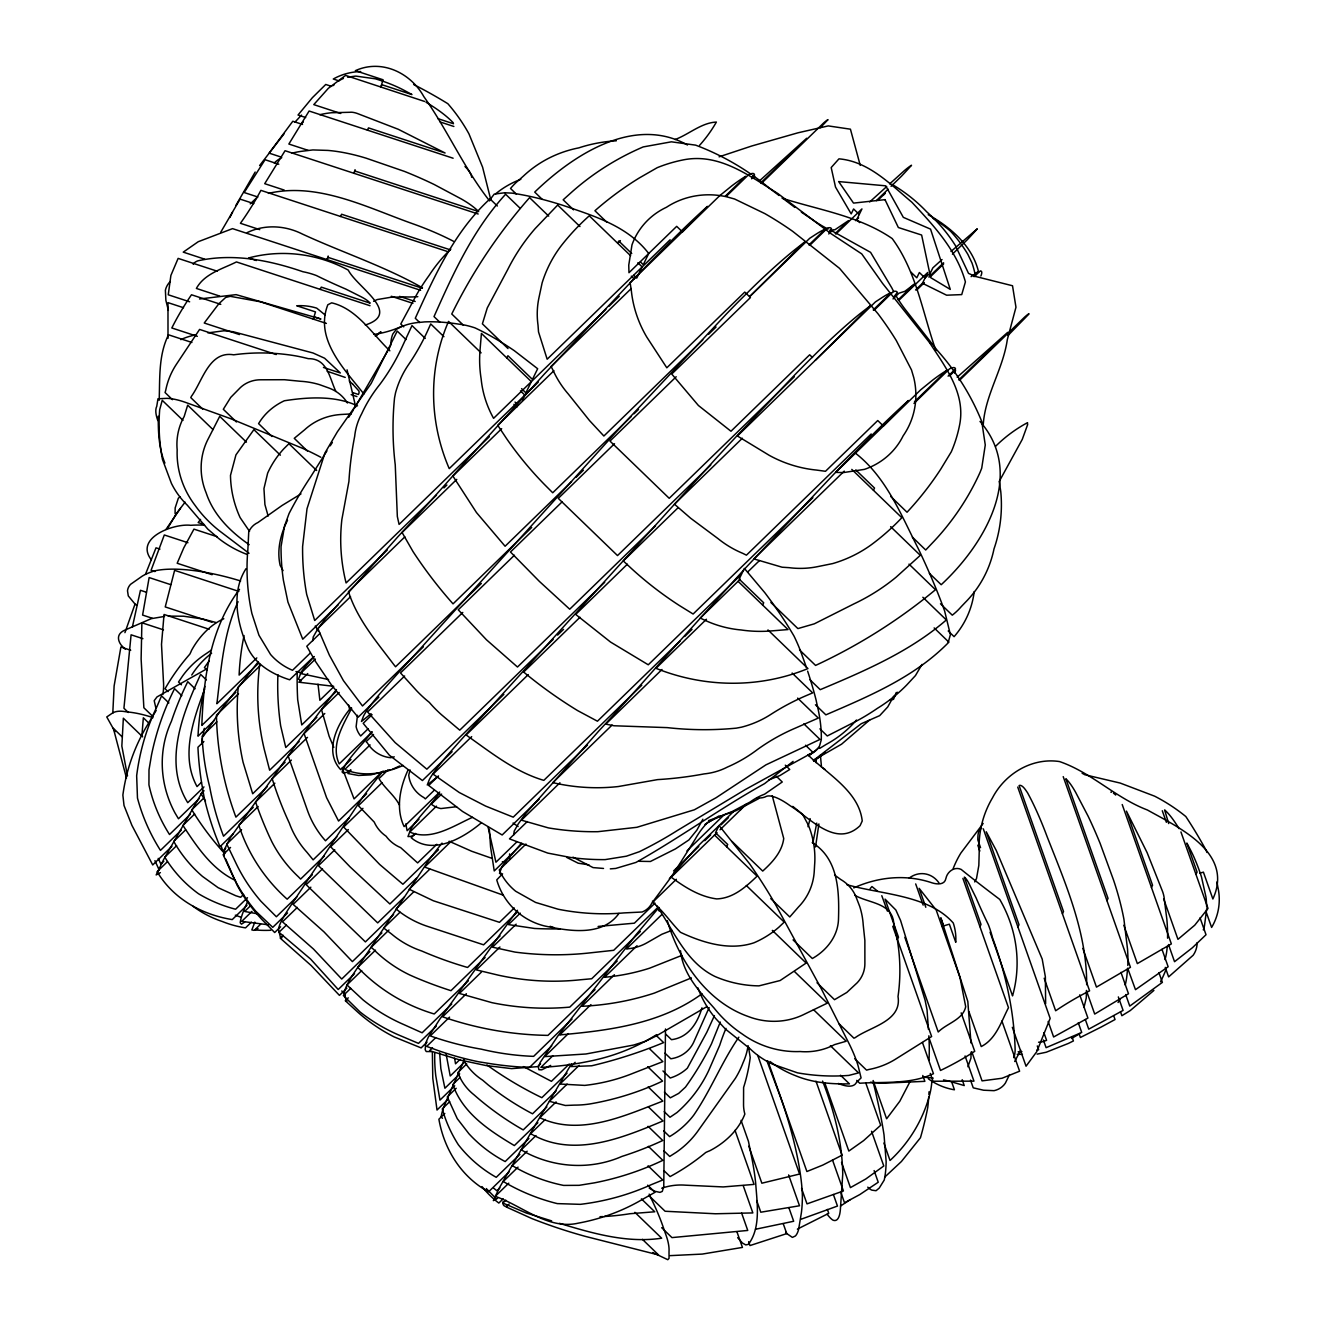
<?xml version="1.0" encoding="UTF-8"?>
<svg xmlns="http://www.w3.org/2000/svg" width="1326" height="1326" viewBox="0 0 1326 1326"><rect width="100%" height="100%" fill="white"/><g stroke="black" fill="none" stroke-linecap="round" stroke-linejoin="round"><path stroke-width="1.5" d="M158.242 416.215C158.208 431.994 158.755 448.337 164.921 463.089M971.013 1052.148L970.98 1058.049L967.881 1066.734M1206.693 908.807L1204.538 925.366A62.62 13.641 73.5 0 1 1203.279 929.874M175.082 513.61L175.165 507.908L178.33 498.261A158.208 49.161 17.3 0 1 180.054 496.852M983.179 426.077C984.505 395.977 1003.036 369.54 1007.296 339.721L1015.965 307.234L1012.517 285.753L975.14 276.355L968.51 273.371L955.433 245.592A150.584 142.959 26 0 0 926.841 211.961A150.584 142.959 26 0 0 892.05 184.38M1086.491 990.439L1086.259 998.047L1084.005 1007.346M1086.674 984.737C1087.022 932.907 1065.773 884.077 1047.126 836.689A118.578 25.84 73.5 0 0 1027.534 792.749L1025.628 789.981A39.846 8.685 73.5 0 0 1019.097 785.572L1063.518 911.542L1062.424 913.78M665.486 1028.976L663.762 1186.389L662.271 1191.444L659.95 1192.372L654.364 1191.179L649.226 1188.129M112.793 713.173L114.119 685.973L120.898 647.022L130.71 650.237M159.153 400.286C160.032 378.159 158.341 355.335 168.501 334.798L191.905 342.473M1045.634 1003.716L1045.369 976.798L1042.203 959.079L996.174 850.281L986.229 831.767L1018.998 924.703L1017.904 926.924M141.899 735.797L143.341 717.78L149.274 723.515M259.681 663.978L259.183 669.398A248.227 235.663 26 0 0 264.206 749.14L269.642 770.224L299.112 741.599M312.837 640.673L313.201 637.027L317.328 629.684L325.185 618.91L397.601 537.096A403.038 40.99 -46 0 0 458.282 469.686L544.257 374.147L633.231 279.62A218.575 22.227 -46 0 1 671.055 241.083A110.108 11.205 -46 0 1 707.487 206.375L682.442 231.884L719.67 195.718L731.77 185.889A168.651 17.155 -46 0 1 745.693 176.325L725.223 196.215M513.825 834.8L514.173 831.153L518.3 823.827L526.157 813.037L598.59 731.223A403.087 40.99 -46 0 0 659.254 663.812L745.245 568.29L834.22 473.763A218.591 22.227 -46 0 1 872.044 435.21A110.108 11.205 -46 0 1 908.476 400.502L883.414 426.027L877.746 420.541L825.485 471.294L816.501 470.067A117.434 111.5 26 0 1 769.179 455.299L737.405 435.989L875.458 301.88L881.11 298.201A172.645 17.553 -46 0 1 890.906 292.764L873.221 309.936M1027.534 424.917L1022.263 439.403L999.124 481.62M896.293 692.437L893.542 699.299L890.243 700.111M818.904 823.91L815.54 846.982M357.506 715.261L356.114 726.681A22.012 20.901 26 0 0 360.672 735.996L368.081 728.786M1027.534 424.817L1027.534 422.646A148.131 140.639 26 0 0 995.577 446.315M132.318 627.281L140.457 590.302L146.357 592.225M812.805 843.187L816.733 823.115M410.065 769.909L408.739 775.196A29.089 27.631 26 0 0 423.939 797.606L425.348 798.898L434.248 790.263M948.239 642.314L950.394 634.69L944.593 610.872A738.516 219.387 45.8 0 0 918.122 548.351C900.835 514.422 886.381 477.327 855.452 453.177M124.926 632.668L135.02 604.076M328.185 256.034L327.058 259.631L328.152 257.393L422.215 288.223M355.07 169.695L353.959 173.292L355.036 171.054L478.653 211.58A71.604 22.244 17.3 0 0 461.382 198.999L434.182 184.496A167.954 52.195 17.3 0 0 404.447 171.402L366.308 158.242A67.377 20.934 17.3 0 0 327.87 150.418L312.886 149.937L301.532 151.313A110.124 34.211 17.3 0 0 292.168 153.203M145.495 574.274L156.02 547.82L159.949 549.113M202.397 738.367L201.734 744.035M204.685 689.106C193.43 719.405 180.154 755.919 197.044 786.583L201.486 782.274M701.968 1007.826C697.559 1023.009 688.443 1037.595 671.47 1039.683L665.702 1034.098M720.283 1022.048L711.515 1043.777A341.611 324.323 26 0 1 685.476 1087.121L678.663 1093.403L670.343 1097.829L664.392 1092.077M714.432 1015.617L706.841 1032.225L687.349 1068.176A46.791 44.438 26 0 1 670.26 1078.005L662.967 1070.944M254.857 922.1L251.824 929.924L253.929 930.355L258.023 928.631M1020.688 1050.142L1014.705 1061.496M247.531 901.713L245.36 906.686A551.036 56.04 -46 0 0 240.188 922.797L241.481 924.156L244.63 922.134M464.415 1059.573L446.332 1100.829A550.97 56.04 -46 0 0 441.16 1116.923L442.47 1118.299M980.859 276.007L981.058 275.559A116.555 11.851 -46 0 0 980.378 270.902L974.08 276.703M407.994 770.124C399.988 787.462 395.513 808.628 404.115 826.595L439.702 792.036M709.145 1007.611L693.564 1042.485A31.443 29.852 26 0 1 670.807 1058.778L664.989 1053.159M367.401 130.13L368.495 127.893L445.105 153.004L398.281 129.285L357.075 113.39A7.426 2.304 17.3 0 0 349.931 112.279L331.483 112.743A125.605 39.034 17.3 0 0 319.864 114.716M340.5 216.469L341.594 214.232L450.409 249.885M320.163 289.366L321.257 287.129L370.153 303.157A24.316 7.558 17.3 0 0 361.02 296.726L345.738 289.035A212.608 66.068 17.3 0 1 316.417 275.543A25.608 7.956 17.3 0 0 302.908 271.731C269.327 260.145 232.879 253.017 197.856 260.841A49.079 15.249 17.3 0 0 193.182 264.272M506.847 357.97L507.924 355.733L532.455 379.418L537.66 368.727L514.289 350.677A199.646 59.305 45.8 0 0 474.907 327.853A188.64 56.04 45.8 0 0 458.879 324.157A696.167 206.806 45.8 0 0 424.486 321.903L421.917 322.185A428.049 127.163 45.8 0 0 396.341 329.378L392.844 333.986A197.276 58.609 45.8 0 0 390.789 345.357M522.477 399.872L524.814 395.082L520.488 390.888M815.341 360.274L870.188 305.825L863.69 310.864A114.484 11.636 -46 0 0 834.468 335.909A82.046 8.337 -46 0 0 813.435 356.064A109.793 11.172 -46 0 0 791.672 378.092L736.593 436.237A325.301 33.084 -46 0 0 714.896 459.625L481.902 716.902A228.321 23.222 -46 0 0 445.801 757.163A70.377 7.16 -46 0 0 429.276 779.721L427.27 785.009L438.492 775.925M762.599 605.021L763.693 602.783L739.162 579.097L744.383 568.406L764.754 592.623A199.646 59.305 45.8 0 1 794.042 636.132A188.574 56.023 45.8 0 1 802.263 655.84A696.216 206.823 45.8 0 1 806.357 667.392M873.436 490.288L874.514 488.051L855.767 469.934M740.737 809.656L741.831 807.418M726.598 846.717L727.692 844.48L715.543 832.745L719.057 825.518L749.704 863.939A281.924 83.753 45.8 0 1 776.091 905.575L821.407 988.981L848.988 1043.463A160.827 47.769 45.8 0 1 858.137 1065.938L861.088 1077.939L856.48 1082.331A68.388 20.321 45.8 0 1 838.33 1083.458M897.42 939.521L898.514 937.283L885.055 899.127L895.846 910.001L900.586 920.509L925.084 1000.135L927.04 1009.898L928.415 1029.341M979.931 926.659L981.008 924.421L964.333 877.099A24.316 5.304 73.5 0 1 969.389 884.359L976.118 897.951A212.608 46.327 73.5 0 0 988.301 924.537A25.608 5.586 73.5 0 1 992.561 937.896C1005.87 973.964 1014.241 1011.871 1015.136 1050.291A49.079 10.691 73.5 0 1 1013.661 1057.618M1106.945 900.636L1108.039 898.398L1065.855 778.76A71.621 15.597 73.5 0 1 1075.651 792.351L1088.082 816.12A167.954 36.598 73.5 0 1 1100.116 843.369L1113.508 879.983A67.377 14.685 73.5 0 1 1123.934 919.349L1127.531 949.184A110.141 24.001 73.5 0 1 1127.796 965.444M1151.465 887.492L1152.559 885.254L1126.42 811.098L1147.106 852.618L1162.521 891.387A7.426 1.624 73.5 0 1 1164.261 898.879L1166.897 919.697A125.605 27.365 73.5 0 1 1167.56 938.195M1195.986 874.331L1197.08 872.11L1186.836 843.054L1189.903 848.822A54.316 11.835 73.5 0 1 1201.472 876.851L1205.931 896.873A35.553 7.741 73.5 0 1 1206.246 899.21L1206.71 907.067M1009.534 1074.624L1005.323 1083.193A19.31 18.332 26 0 1 994.086 1090.668L983.577 1090.221L973.234 1087.834L970.499 1080.11M229.879 217.481L232.514 212.21M351.705 708.167C343.235 724.841 330.356 744.997 339.207 763.892L371.827 732.217M974.743 881.956L976.516 878.508L978.837 865.381L979.218 851.69A105.135 99.815 26 0 1 992.428 797.97C1005.009 773.704 1031.91 757.378 1059.507 761.555C1091.414 772.428 1115.746 798.003 1147.388 809.987C1179.676 828.021 1233.992 852.8 1212.876 898.995L1203.411 872.143L1199.698 873.237M246.006 568.688C230.376 592.888 237.453 624.778 248.542 649.491C256.962 665.42 273.04 674.42 289.615 679.79L313.682 656.818M910.266 1081.138L899.84 1101.193L886.613 1118.796L873.121 1080.524M238.067 601.706C223.332 633.414 221.127 669.415 216.884 703.741L258.471 663.332M220.646 232.381L240.072 199.115L253.763 203.591M870.105 888.718L871.944 886.547L877.663 891.287M702.863 819.236L696.879 830.109L688.89 839.955L675.464 848.889L650.403 861.486L639.149 861.287M239.509 589.324C210.138 628.375 203.508 677.984 201.834 725.421L235.895 692.338M893.741 696.167L887.724 706.957L879.668 715.642L861.254 723.714L813.319 760.544M235.912 205.381L255.172 172.048M165.965 529.455L180.502 508.272M203.143 790.561L163.529 859.729L156.17 874.928L160.38 872.624M390.142 346.716L354.092 408.739M534.395 1126.553L571.373 1063.966M922.001 664.409L915.454 675.58L906.603 685.111A165.104 156.75 26 0 1 877.298 708.399A234.039 222.204 26 0 1 857.607 720.482L827.275 735.963L819.916 728.852M534.229 1126.835L499.322 1187.947L493.355 1200.627L497.565 1198.323M202.994 736.775L220.414 710.637L258.238 661.757M167.739 528.162L176.607 513.245L185.11 502.156M738.847 1037.181C721.725 1061.993 710.719 1090.469 693.713 1115.183A91.013 86.405 26 0 1 669.597 1136.597L663.729 1130.929M287.51 520.256C280.631 534.096 276.653 549.809 280.134 565.34L283.084 570.644M326.942 450.873L310.682 476.83A424.088 402.64 26 0 0 289.101 513.444L284.526 525.991L281.046 546.577A237.586 225.569 26 0 0 283.383 580.158L287.941 602.103L302.742 639.198L338.379 604.573M348.672 417.325L353.114 410.414M330.207 445.818L332.362 442.453M658.972 907.432L635.834 934.996L557.6 1036.335L540.179 1062.474L538.422 1067.231L538.92 1069.734L541.721 1069.833L550.688 1065.408M156.186 710.438L146.407 726.747A202.066 191.856 26 0 0 122.87 795.086L124.014 805.495L131.887 825.319L152.722 864.95L171.899 846.336M387.258 550.025L314.71 620.502L306.687 594.429A264.222 250.863 26 0 1 302.61 546.494L307.019 508.72L324.936 452.995L337.368 431.828L371.131 383.496L397.22 331.069L406.005 339.572M259.614 165.584L283.996 133.926M209.276 660.779L204.436 667.525L207.337 670.326M200.558 519.378L198.171 522.577L204.005 524.483M489.974 199.662L494.25 194.093L504.758 192.767M350.992 707.769C337.318 723.499 323.61 751.743 340.633 769.577L350.992 759.5M372.109 731.77L363.175 742.842A46.078 4.691 -46 0 0 343.998 768.202C338.097 775.627 348.108 772.843 350.81 769.693M439.171 793.727L428.961 806.374A46.078 4.691 -46 0 0 409.784 831.75L407.96 836.59L411.11 836.341A168.966 17.188 -46 0 0 414.723 834.319M893.823 696.946L897.603 692.255M521.4 843.303L510.013 856.546A22.791 2.321 -46 0 0 501.394 868.165L499.504 873.32L502.322 874.994M314.113 656.536L309.041 662.403A20.768 2.105 -46 0 0 300.405 674.039L298.532 679.177L301.334 680.868M669.398 878.624L693.266 851.176A21.415 2.171 -46 0 1 703.907 840.319L733.842 811.263M618.96 913.415C602.17 936.918 568.92 931.051 544.522 925.946C521.45 920.261 503.283 902.708 496.753 879.867L502.587 873.801M294.969 122.108L301.532 115.08M883.083 195.403L885.32 193.082L877.895 200.309M1008.009 335.478L1020.639 322.516A49.609 5.039 -46 0 0 1028.877 314.047L1028.943 313.665A15.796 1.608 -46 0 0 1024.567 317.146L959.411 380.446M820.346 127.677L828.021 119.638A15.862 1.608 -46 0 0 823.595 123.02L761.389 183.436M983.146 823.446L960.853 853.066A104.771 99.483 26 0 0 953.162 868.613M365.296 325.019C402.474 313.151 356.943 287.294 348.241 270.09A131.688 125.025 26 0 0 248.592 257.973L256.366 260.526M620.386 240.603L617.667 243.238L618.761 241.001L631.74 253.531M670.144 239.757L547.157 359.23L538.522 331.914L538.024 325.201A85.444 81.135 26 0 1 539.102 297.024L542.119 282.919A131.257 124.611 26 0 1 561.064 245.973A248.227 235.663 26 0 1 586.556 218.276L589.258 215.79L630.646 255.769M605.949 309.19L493.587 418.336A104.34 99.052 26 0 1 481.139 378.838A128.92 122.39 26 0 1 480.078 349.5L481.421 333.423L531.361 381.656L525.908 392.844L521.582 388.651M608.899 306.323L619.242 296.278M631.259 288.521L551.052 366.44L552.959 370.037A95.389 90.566 26 0 0 568.274 393.988L589.523 420.574L603.877 436.022L702.78 339.937M726.333 196.314L748.577 174.701A128.605 13.078 -46 0 1 754.494 174.833L751.544 177.701M538.323 382.07L449.232 468.625A198.701 188.657 26 0 1 448.536 321.406L481.106 352.865M256.813 657.895L239.111 675.083A270.504 256.813 26 0 1 244.05 635.552M553.92 370.716L497.731 425.298L506.615 438.657A344.114 326.71 26 0 0 544.472 484.504L552.727 492.775L631.11 416.629M751.61 178.811L754.56 175.96A436.867 44.438 -46 0 1 753.997 178.413M489.311 436.751L399.076 524.416L397.336 516.477L395.247 464.846A326.047 309.555 26 0 1 394.535 397.949L395.513 392.927A103.743 98.489 26 0 1 408.889 364.12A251.642 238.912 26 0 0 428.63 328.599L430.718 323.942L443.928 336.688M501.676 428.679L452.895 476.067L476.465 512.532L505.09 546.246L571.572 481.67M260.509 665.287L238.266 686.885A259.681 246.537 26 0 0 243.072 762.251L252.686 793.777L285.123 762.268M436.503 495.112L346.086 582.959A189.187 179.623 26 0 1 341.876 519.494L348.92 481.421A369.722 351.009 26 0 1 354.672 436.353A66.35 62.985 26 0 1 361.7 413.729A153.584 145.81 26 0 1 379.766 384.523A228.801 217.232 26 0 0 401.662 347.893L411.988 325.583L425.265 338.428M443.912 487.918L446.879 485.034M760.859 182.789L806.705 138.252L759.301 181.049M456.757 479.382L402.076 532.488L413.066 551.649A438.707 416.53 26 0 0 453.044 603.86L531.693 527.466M238.514 693.713L216.453 715.162A323.909 307.533 26 0 0 235.912 817.131L267.106 786.832M214.331 720.35L198.005 736.195A317.096 301.068 26 0 1 204.85 686.371M404.844 536.864L348.456 591.645C357.241 619.176 376.335 641.436 393.441 664.111L395.546 666.779L481.338 583.44M216.867 721.808L202.116 736.145A256.83 243.835 26 0 0 209.674 786.749A289.615 274.963 26 0 0 223.53 836.209L253.233 807.368M350.528 596.7L317.859 628.441L329.378 655.177L343.434 680.636L362.495 705.962L423.375 646.806M203.873 741.499L197.939 747.251A332.942 316.102 26 0 0 202.348 787.196L203.989 796.578A303.82 288.455 26 0 0 215.707 835.811L219.967 846.734L233.326 833.756M320.146 633.264L306.787 646.259L315.29 661.16L331.202 684.614L358.103 717.283L378.855 697.128M310.334 653.005L292.532 670.293A56.786 53.918 26 0 1 270.57 654.497L258.951 635.237L251.89 613.49A226.481 215.027 26 0 1 247.863 549.677L248.741 531.991A19.442 18.465 26 0 1 257.957 522.51L282.073 505.471L300.985 493.918M315.406 659.072L300.538 673.509L328.583 679.542M307.748 673.558L298.847 682.21L333.704 686.321M203.972 786.915L187.745 802.678C162.767 762.218 182.656 713.521 200.624 674.37L206.408 679.956M204.055 790.777L201.088 793.644A268.648 255.056 26 0 0 205.48 801.169M199.066 798.749L178.463 818.772L174.999 812.954A109.229 103.71 26 0 1 171.402 721.311A354.009 336.108 26 0 1 187.745 681.68L195.104 688.791M203.591 798.269L191.773 809.755A279.289 265.167 26 0 0 224.691 853.579M190.314 814.313L169.513 834.518A155.474 147.617 26 0 1 148.943 784.876L148.993 769.859L151.496 755.091A292.234 277.466 26 0 1 174.568 688.691L181.795 695.686M194.657 814.015L182.922 825.418C196.894 846.651 211.762 869.21 235.498 880.481M181.165 830.275L160.463 850.38A190.231 180.618 26 0 1 137.473 798.07L136.661 775.76A245.045 232.647 26 0 1 156.717 707.106L161.54 695.868L168.883 702.946M185.607 829.877L173.739 841.413A128.755 122.241 26 0 0 202.497 876.42L218.16 887.707L235.796 895.746L240.652 897.288L243.619 894.42M333.157 687.349L319.864 700.261L318.025 684.216M176.607 845.69L164.789 857.16A122.323 116.141 26 0 0 198.569 893.79A134.688 127.876 26 0 0 235.614 909.238L247.481 897.719M335.677 691.973L301.748 724.924L297.687 699.68A383.728 364.319 26 0 1 297.239 671.453M163.827 861.237L160.877 864.104L158.225 858.386M339.207 692.454L321.538 709.625L329.13 736.261L333.804 747.416M708.681 334.202L716.073 327.025M167.424 861.668L157.114 871.679C173.275 898.829 201.668 914.608 232.232 919.598L247.034 905.21M316.864 717.3L285.77 747.499L280.648 725.786A298.118 283.051 26 0 1 277.913 674.702M324.804 713.504L304.102 733.61L326.577 797.655L338.561 821.043L366.622 793.777M634.06 413.762L638.502 409.452M808.91 244.945L825.12 229.216A172.43 17.536 -46 0 0 815.308 234.652L809.672 238.332L749.555 296.726L804.401 242.277L797.904 247.316A121.428 12.348 -46 0 0 768.682 272.377A82.046 8.337 -46 0 0 747.649 292.516A109.793 11.172 -46 0 0 725.886 314.544L617.502 430.486L416.115 653.353A228.254 23.222 -46 0 0 380.015 693.614A70.394 7.16 -46 0 0 363.49 716.173L361.484 721.46L371.098 713.686M809.772 245.31L827.557 228.006A157.595 16.028 -46 0 1 831.551 228.934L829.314 232.199M676.194 376.75L609.977 441.077L669.216 498.311L794.291 376.799M307.499 737.389L288.223 756.102L307.516 810.584A91.792 87.151 26 0 0 322.301 837.054L325.483 840.8L349.202 817.761M575.998 477.36L583.39 470.183M828.717 233.956L833.109 229.696A82.527 8.387 -46 0 0 835.115 229.63L848.491 220.63L835.281 233.475M614.518 443.729L558.279 498.361L617.518 555.577L710.753 465.012M291.372 760.113L272.211 778.743A362.081 343.766 26 0 0 289.333 823.115A88.212 83.753 26 0 0 307.002 852.336L313.135 859.861L336.837 836.839M835.861 234.072L861.95 208.928L856.679 219.735L859.613 222.569M562.257 501.709L510.477 551.997L539.334 581.352L569.716 609.214L655.508 525.875M274.88 783.202L255.57 801.965A389.579 369.871 26 0 0 269.344 836.441L271.847 841.728A125.788 119.423 26 0 0 298.4 876.784L300.621 879.088L324.323 856.049M855.684 220.696L858.635 217.829M876.337 200.64L888.122 189.187M891.072 186.32L901.398 176.292A57.267 5.818 -46 0 0 911.526 165.253A36.647 3.729 -46 0 0 904.581 170.441L889.68 183.883M514.422 555.229L458.249 609.794L486.46 639.778L517.488 667.028L604.689 582.296M258.156 806.523L238.862 825.253A166.744 158.308 26 0 0 287.178 899.194L312.306 874.795M462.791 612.446L400.518 672.945L416.596 690.68A122.241 116.058 26 0 0 429.293 702.366A122.257 116.075 26 0 0 441.392 714.648L459.757 730.162L553.157 639.43M241.564 829.695L226.763 844.065L235.332 861.85A168.303 159.783 26 0 0 260.94 901.266L276.372 916.763L297.041 896.674M225.801 848.143L222.851 851.01L221.193 846.154M404.645 676.011L367.617 711.979L395.148 742.61L426.856 769.196L503.863 694.376M230.542 847.463L223.133 854.657L230.409 870.635A166.43 158.026 26 0 0 255.719 911.177L272.758 927.338L287.527 912.984M372.092 714.681L363.191 723.333L389.413 755.24L422.43 780.55L452.116 751.709M373.534 734.488L366.109 741.682L367.451 743.057A29.089 27.631 26 0 0 390.64 757.71L394.27 756.848M370.087 744.897L344.876 769.378C363.539 777.649 385.12 773.307 403.154 765.467M350.86 770.638L347.893 773.522L358.434 775.461L370.849 774.865L390.225 769.909M382.103 771.666L354.059 798.915L342.224 768.019M387.872 769.992L378.987 778.627C384.706 788.357 394.17 794.92 399.457 805.015M250.548 905.724L244.647 911.459L257.161 913.763M382.004 782.754L358.401 805.694L374.23 822.087A32.852 31.194 26 0 0 386.065 836.192A32.852 31.194 26 0 0 400.651 847.612L417.64 862.911L436.818 844.281M251.99 911.393L241.713 921.371L268.631 924.835M742.361 438.226L674.453 504.195L690.631 518.217L717.963 538.571A95.389 90.566 26 0 0 742.709 553.323L746.439 555.163L871.199 433.967M874.066 310.284L893.359 291.554A157.661 16.028 -46 0 1 897.337 292.466L893.625 297.173M362.943 808.33L343.683 827.043L379.65 864.436L402.922 884.26L438.492 849.717M251.41 922.15L245.525 927.868A100.726 95.638 26 0 1 222.188 921.471A98.953 93.964 26 0 1 192.9 906.188M678.017 507.792L623.303 560.948L631.872 568.92A344.13 326.726 26 0 0 679.293 605.468L693.117 614.021L812.888 497.664M893.044 298.93L898.895 293.228L904.912 291.289L914.277 284.178L898.133 299.875M348.34 829.579L330.655 846.767L350.147 866.955L389.894 903.984L416.43 878.21M898.713 300.472L927.752 272.476L922.482 283.283L946.615 295.201L961.731 294.604L965.411 281.908C956.692 250.249 933.769 225.635 911.89 202.248C890.326 184.231 868.53 161.374 838.96 158.838L831.187 167.557L835.513 187.082L851.193 213.9L853.596 208.978L859.265 214.464M627.38 564.196L575.683 614.419L610.557 642.066L648.265 664.79L739.908 575.766M334.782 849.817L318.455 865.679L377.695 922.896L404.413 896.956M925.051 277.996L930.471 272.725L932.841 267.885L942.057 259.531M557.6 635.104L563.533 629.353M260.592 924.222L254.774 929.891A108.947 103.445 26 0 0 270.719 930.272M915.57 289.98L922.946 282.819M928.846 277.084L943.598 262.763M952.433 254.161L967.184 239.84A57.267 5.818 -46 0 0 977.312 228.801L950.991 251.459M580.009 617.27L523.637 672.033A438.707 416.53 26 0 0 577.655 710.62L597.446 721.211L680.205 640.823M916.946 289.83L924.371 282.62M930.305 276.836L943.681 263.857M322.483 868.845L306.173 884.691L365.412 941.908L393.573 914.542M528.262 674.602L466.139 734.952L468.907 736.991C492.46 753.632 515.715 772.08 543.826 780.368L641.767 685.227M310.848 887.193L293.145 904.398L323.958 931.847L352.385 961.615L381.905 932.94M471.691 736.626L433.072 774.135L459.277 792.517L485.598 806.075L513.228 817.164L587.501 745.013M297.322 907.398L282.488 921.819L313.5 949.068L341.727 979.036L369.921 951.637M280.615 926.775L274.681 932.526L262.134 919.714A163.546 155.275 26 0 1 237.172 885.287L225.751 859.182M437.58 776.821L428.696 785.456L462.492 811.429L502.156 834.982L539.301 798.898M286.383 925.084L278.974 932.294L310.549 959.013L338.213 989.511L354.523 973.665M283.167 935.278L280.217 938.145L311.129 965.494L339.456 995.378L346.848 988.185M973.499 276.09L977.958 271.764L971.113 276.653M441.624 794.092L431.248 804.169A21.995 20.868 26 0 0 440.878 808.562L456.592 806.705M418.966 819.236L407.132 830.739L405.773 823.927M436.486 806.142L409.784 832.082C431.331 841.264 453.326 825.932 472.504 817.313M415.668 833.441L411.226 837.75C432.624 855.916 463.536 837.899 481.404 822.766M451.221 841.281L424.635 867.088L502.919 895.05M429.823 869.127L409.137 889.216L433.304 900.752L499.488 922.332L514.273 907.978M914.509 401.695L946.665 370.468A168.75 17.155 -46 0 0 932.742 380.032L920.658 389.844L835.695 472.387L843.502 472.57L864.436 469.371A72.002 68.355 26 0 0 903.122 435.873A78.549 74.588 26 0 0 913.78 377.678L911.492 369.921L896.31 340.567A337.931 320.842 26 0 0 877.978 313.748L839.557 268.366L792.616 231.288A337.55 320.478 26 0 0 764.87 213.619L734.538 198.983L726.515 196.778A78.549 74.571 26 0 0 666.464 207.27A72.002 68.355 26 0 0 631.988 244.862L628.756 265.134L628.972 272.708L676.691 226.348L682.36 231.818L630.115 282.587L631.408 291.289A117.434 111.483 26 0 0 646.79 337.086L666.812 367.799L744.764 292.085L750.433 297.571L671.735 374.031L698.404 405.491L730.974 431.248L809.672 354.788L812.506 357.523M844.264 471.111L753.881 558.909L782.108 567.213L789.036 567.661A85.56 81.234 26 0 0 818.125 566.534L832.678 563.583A131.324 124.694 26 0 0 870.768 545.135A248.194 235.647 26 0 0 899.293 520.356L901.846 517.72L851.789 469.387M913.962 403.419L949.565 368.827A128.605 13.078 -46 0 1 955.482 368.959L948.107 376.136M413.861 891.702L396.076 908.973L399.955 912.056A91.825 87.184 26 0 0 427.32 926.31L483.609 944.825L517.72 911.691M740.223 579.247L700.31 618.015A104.29 99.019 26 0 0 741.135 629.966A128.904 122.39 26 0 0 771.417 630.911L788.009 629.568L738.085 581.335M747.615 572.07L759.45 560.583M949.665 375.788L955.532 370.087A378.971 38.537 -46 0 1 954.836 373.153M400.021 912.205L383.728 928.034L391.501 933.968A88.212 83.753 26 0 0 421.718 950.991A362.081 343.766 26 0 0 467.581 967.466L500.035 935.941M684.647 636.513L692.023 629.336M706.443 619.259L655.956 668.304A198.701 188.657 26 0 0 807.948 668.569L767.969 629.949M388.982 929.99L371.197 947.261L373.584 949.416A125.771 119.406 26 0 0 409.85 975.024L415.303 977.428A389.662 369.954 26 0 0 450.956 990.671L485.117 957.488M958.88 379.783L1007.677 332.378L957.19 377.197M662.005 669.497L605.8 724.095L614.004 725.77L667.293 727.626A326.262 309.77 26 0 0 736.361 728.14L741.549 727.162A103.726 98.489 26 0 0 771.251 714.134A251.857 239.128 26 0 1 807.865 694.923L812.672 692.885L792.136 673.044M375.507 950.145L357.771 967.383A166.744 158.308 26 0 0 434.248 1013.976L468.36 980.826M612.098 725.04L552.809 782.638A189.17 179.607 26 0 0 618.347 786.533L657.613 779.605A369.009 350.346 26 0 0 704.123 773.903A66.35 62.985 26 0 0 727.46 767.041A153.634 145.86 26 0 0 757.56 749.439A207.038 196.579 26 0 1 795.302 728.14L818.308 718.079L797.639 698.106M361.716 970.599L346.948 984.936L362.993 999.854A168.286 159.783 26 0 0 403.767 1024.55L422.132 1032.788L451.752 1004.031M559.937 782.771L521.433 820.181L548.367 827.888A263.957 250.597 26 0 0 597.877 831.684L636.845 827.308L694.327 809.805L716.139 797.688L765.931 764.853L819.982 739.427L803.871 723.863M350.727 988.334L343.351 995.511L360.075 1011.987A166.43 158.009 26 0 0 401.993 1036.385L418.502 1043.38L436.287 1026.125M527.284 821.556L509.466 838.877L547.787 853.099L570.462 857.458A237.752 225.735 26 0 0 605.137 859.613L626.369 856.198L639.314 851.723A425.497 403.966 26 0 0 677.039 830.706L745.494 789.434L812.937 752.389L805.528 745.229M348.241 997.832L345.274 1000.699L358.534 1012.832A163.546 155.275 26 0 0 394.154 1036.915L421.121 1047.905L427.038 1042.153M516.726 842.027L495.924 862.232L488.018 826.778M522.411 843.551L494.233 870.933L490.587 847.065L489.344 829.28M525.941 844.049L499.256 869.972A56.786 53.918 26 0 0 515.632 891.221L535.538 902.409L558.014 909.188A226.531 215.077 26 0 0 623.9 912.918L642.149 912.006A19.442 18.465 26 0 0 651.911 903.039L672.779 874.845L695.155 839.275A86.19 81.831 26 0 1 707.653 822.402A197.392 187.397 26 0 1 731.853 811.727L750.234 801.932A62.571 59.405 26 0 1 764.605 794.175L782.257 781.992L776.39 776.307M520.273 913.133L508.471 924.603L534.527 928.465A383.96 364.551 26 0 0 560.252 928.88M516.179 924.172L492.493 947.178L514.936 952.085A303.14 287.808 26 0 0 587.849 953.112L613.706 950.311L657.63 907.647M499.952 947.013L476.365 969.903L498.162 975.124A248.443 235.879 26 0 0 580.49 979.765L591.694 978.754L640.375 931.482M481.52 971.975L459.393 993.456L491.963 1002.671A259.681 246.537 26 0 0 569.782 1007.114L617.22 961.035M466.387 993.721L442.619 1016.81A323.925 307.533 26 0 0 547.97 1035.374L595.043 989.627M449.564 1017.141L430.254 1035.888A289.565 274.913 26 0 0 481.371 1049.181A256.83 243.835 26 0 0 533.632 1056.358L572.003 1019.097M435.608 1037.761L426.69 1046.413L437.994 1050.524A304.019 288.637 26 0 0 478.52 1061.761L488.217 1063.319A333.041 316.201 26 0 0 529.455 1067.48L551.682 1045.882M432.525 1047.822L429.574 1050.689L459.741 1059.938L485.913 1065.524L511.621 1068.623L537.594 1066.634L540.56 1063.75M459.94 1059.507L455.531 1063.8L454.586 1058.231M464.978 1061.678L450.227 1075.999L446.133 1054.071M466.719 1063.916L457.851 1072.519A49.526 47.023 26 0 0 474.078 1094.862A279.289 265.167 26 0 0 523.223 1129.918L546.859 1106.945M686.901 850.96L723.383 815.523M459.691 1073.878L444.906 1088.248L440.845 1068.623L439.635 1052.794M460.188 1077.325L452.796 1084.502C462.791 1113.31 489.427 1130.68 514.355 1145.581L537.859 1122.757M673.542 871L698.802 846.469M704.736 840.684L710.686 834.916M721.079 824.822L728.504 817.595M454.719 1085.762L439.95 1100.116L435.773 1075.717A165.733 157.346 26 0 1 434.746 1053.341M717.068 832.645L671.221 877.182C684.829 887.243 699.564 896.641 716.703 898.912C733.212 898.348 745.776 886.995 757.096 876.171L714.449 834.982M720.035 829.778L746.422 804.12M456.194 1088.265L447.293 1096.9L457.255 1118.663L468.956 1133.796A128.755 122.241 26 0 0 505.173 1161.559L528.941 1138.487M447.293 1100.05L437.016 1110.028L432.79 1078.336L432.359 1052.032M676.343 879.271L652.624 902.31C663.332 910.962 670.906 922.681 680.487 932.311C703.012 942.836 729.416 950.991 753.914 942.819A100.693 95.605 26 0 0 778.826 927.239L784.23 922.117L746.306 885.503M449.68 1101.657L442.271 1108.851A134.688 127.876 26 0 0 458.315 1144.703A122.323 116.141 26 0 0 496.239 1177.322L519.858 1154.366M655.011 903.139L634.375 923.178L598.109 926.443M444.807 1113.459L438.889 1119.21C444.193 1149.493 461.233 1176.775 488.548 1191.842L509.167 1171.819M661.691 914.691L626.469 948.919A49.311 46.808 26 0 0 647.237 942.637L661.889 934.25L671.834 930.355M637.06 945.687L604.54 977.279A209.226 198.651 26 0 0 649.74 968.146L681.995 955.333M614.419 974.743L581.965 1006.268A270.504 256.83 26 0 0 654.364 993.091L691.393 977.925M590.932 1004.611L559.754 1034.91C609.164 1030.501 660.779 1023.954 701.951 993.82M568.39 1033.584L544.688 1056.607L585.91 1053.988L633.695 1045.037L645.198 1041.374L655.956 1036.087L707.139 1006.484M552.743 1055.844L540.875 1067.38A317.129 301.101 26 0 0 593.733 1060.303A207.055 196.579 26 0 0 656.685 1034.628M569.202 1064.049L551.417 1081.336L523.389 1066.585M575.169 1062.308L570.777 1066.568L591.678 1065.789A484.056 459.575 26 0 0 661.74 1043.363L663.613 1042.601L656.237 1035.473M567.064 1073.182L541.853 1097.679A350.163 332.445 26 0 1 486.907 1064.944M579.23 1065.292L559.937 1084.038L584.733 1085.397A185.64 176.242 26 0 0 633.596 1073.065L662.867 1061.629L649.607 1048.816M556.224 1090.801L532.538 1113.807A268.648 255.056 26 0 1 488.134 1084.867L482.647 1080.176A55.858 53.023 26 0 1 463.52 1059.955M567.13 1084.104L549.412 1101.326L565.357 1105.486L574.324 1105.122A100.61 95.522 26 0 0 589.506 1104.011A285.985 271.532 26 0 0 662.569 1081.088L647.685 1066.701M556.091 1101.906L539.831 1117.702C579.876 1136.747 624.828 1115.647 662.834 1101.094L648.165 1086.922M545.284 1119.459L530.549 1133.78L532.439 1134.691M535.969 1135.586L521.251 1149.874L527.267 1153.222A109.229 103.71 26 0 0 621.877 1156.438A354.125 336.207 26 0 0 662.735 1140.493L648.033 1126.288M527.151 1151.2L512.3 1165.637A155.474 147.617 26 0 0 563.616 1185.411L579.114 1185.328L594.363 1182.858A292.217 277.449 26 0 0 662.834 1160.333L648.364 1146.36M518.035 1167.129L503.25 1181.499A190.231 180.601 26 0 0 557.301 1203.61L580.357 1204.34A245.028 232.647 26 0 0 651.165 1184.715L662.751 1180.007L648.082 1165.836M499.852 1187.93L496.918 1190.781L493.753 1188.229M508.786 1183.173L495.51 1196.069L497.233 1197.08C523.173 1206.743 548.865 1230.014 578.335 1223.136A202.314 192.088 26 0 0 638.204 1201.804L655.027 1192.289L647.652 1185.162M503.217 1198.787L498.825 1203.063A88.278 83.82 26 0 1 482.018 1186.604M505.819 1200.179L502.869 1203.047L526.207 1212.975L551.649 1220.898M509.068 1204.091L506.151 1206.925L531.875 1218.561A499.256 473.995 26 0 0 585.528 1236.429L658.558 1254.943L642.43 1239.362M250.233 203.873L257.244 197.276M884.641 1177.19L901.415 1161.51L920.443 1137.758A385.369 365.877 26 0 0 927.736 1107.591A211.961 201.237 26 0 0 928.73 1097.066M869.906 719.786L841.596 744.168L813.998 759.98M869.69 201.95L886.696 186.568M819.385 747.251L808.91 755.87M1153.918 990.423L1130.266 1010.561L1121.879 1015.716L1120.52 1011.871M380.844 331.749L377.91 334.119A224.359 213.022 26 0 1 375.341 336.257M793.114 761.389L764.837 783.434A40.194 38.172 26 0 1 763.726 784.114C720.051 808.462 679.525 837.949 635.95 862.43L615.695 868.447L610.308 868.862M813.799 761.339L825.22 752.406M375.788 335.71L380.595 332.146M211.398 650.072L206.392 653.519A96.516 91.627 26 0 0 182.756 675.746L178.529 682.012L181.43 684.813M840.469 1206.063L850.347 1199.582M819.7 748.394L826.264 744.367A115.677 109.826 26 0 0 856.48 720.035M705.018 824.407L719.04 815.938M1071.524 1038.507L1079.977 1033.534M206.392 669.066L157.015 696.912L154.197 700.675L155.954 708.449M758.638 798.666L735.98 810.683L708.598 820.595M675.133 139.495C688.608 134.572 701.471 122.655 716.371 122.075A149.042 141.501 26 0 1 699.564 145.346M909.255 878.027C919.133 870.569 932.145 872.806 939.09 883.099M373.617 301.3L377.164 299.577L390.722 297.289L404.828 296.891A105.135 99.815 26 0 0 417.823 296.676M340.086 80.024L343.417 78.433M223.812 618.761C209.922 624.861 198.767 637.242 191.524 650.403A34.045 32.321 26 0 1 189.767 654.215A234.652 222.785 26 0 0 165.054 688.741L168.021 691.608M392.164 769.411L399.656 765.98M797.374 1229.119L828.75 1213.34L827.374 1209.428M247.282 232.564C264.786 224.193 285.289 225.37 302.427 234.072C342.207 252.454 384.374 266.145 422.497 287.841M768.649 779.97L780.003 775.511L789.749 769.478L785.29 765.168M853.745 887.89C878.608 876.768 906.205 874.049 932.112 882.867C937.101 884.409 944.775 885.155 945.935 878.342C947.278 871.696 954.455 866.276 961.118 869.392C973.848 879.718 986.693 889.547 999.738 899.409A131.688 125.025 26 0 1 1012.534 995.892L990.074 932.178M268.432 193.381C317.925 181.927 366.838 207.453 412.452 223.646A118.578 36.846 17.3 0 1 453.359 241.199M801.136 1219.207L837.468 1206.063L833.391 1194.494M431.232 1051.584L426.226 1051.551L425.182 1049.728L425.762 1042.849L428.397 1036.965L439.668 1019.396L491.648 946.482A729.681 74.206 -46 0 1 517.455 910.282M1037.098 1054.137L1046.181 1052.247L1068.425 1043.413L1073.414 1040.943L1072.054 1037.081M347.561 77.206L355.219 76.146A38.437 11.951 17.3 0 1 356.263 76.162L375.258 78.798A54.316 16.873 17.3 0 1 405.325 90.964L411.955 94.56L381.938 84.731L380.844 86.969L383.081 79.775L355.351 70.676C381.358 58.841 410.43 72.532 423.806 96.583C447.641 130.213 464.034 168.402 489.592 200.922M755.522 1229.252L793.677 1221.263L788.904 1207.754M164.54 616.424L151.28 618.662L124.545 630.264A70.842 22.012 17.3 0 0 119.937 643.16L120.915 644.734A69.4 21.564 17.3 0 0 125.423 649.309M719.09 156.833L751.709 146.009L798.003 132.799L828.236 125.904L850.43 129.186L860.242 165.385M207.9 332.892L223.995 330.787L233.094 331.715L313.069 352.998L324.605 358.219L340.351 372.971L323.445 367.435M199.513 298.996L236.094 294.637L320.925 319.019L314.345 316.881L313.267 319.118L315.505 311.908L296.742 305.776A53.488 50.786 26 0 1 316.682 308.129L325.301 315.107M658.558 910.664L661.276 910.846M670.177 1255.639L702.266 1254.081L742.444 1247.418L736.941 1231.804M168.336 616.109L183.535 616.209L202.563 618.944L215.989 622.507M1022.429 1054.369L1017.175 1054.286M504.825 192.784L512.118 193.132A738.532 219.387 45.8 0 1 563.102 205.414C594.396 216.105 627.596 226.066 648.729 253.498L643.276 264.686L640.392 261.902M603.512 868.447L593.07 867.602L572.965 857.16M870.42 1082.231L882.254 1083.243L924.868 1081.336L922.797 1075.485M588.959 864.85L578.219 863.209L566.882 857.508M846.717 884.608C880.779 894.453 928.614 894.801 953.278 923.029A53.504 50.802 26 0 1 955.764 942.338L949.366 924.189L941.941 926.377L943.035 924.139L940.797 917.791L967.814 1001.428L970.98 1042.982M295.93 671.602L301.88 672.962M782.29 198.27C819.501 210.105 859.364 216.022 892.199 238.564C916.481 271.598 922.598 312.82 935.941 350.661M559.473 1223.334C592.507 1233.296 626.833 1243.39 661.657 1238.202L634.889 1212.329M502.339 861.734L505.852 862.861M339.191 80.952L333.29 79.013A59.819 56.786 26 0 1 360.672 71.554M437.829 118.611L453.442 123.732L453.028 122.572A120.136 37.327 17.3 0 0 426.044 102.268M331.566 86.389L325.748 84.466L312.356 97.71L298.019 115.031L305.676 117.533M440.282 122.025L453.873 126.467M340.749 113.472L313.781 104.621L328.334 88.328L345.589 75.4L424.718 101.489M453.127 158.225L309.107 111.019L288.853 144.037L308.096 150.335M302.527 124.445L292.814 121.246L269.128 153.136L280.913 156.998M478.189 214.016L285.057 150.716L264.719 183.684L284.228 190.082M278.775 164.225L265.051 159.717L244.183 192.535L257.89 197.027M447.989 251.691L260.891 190.364A329.677 313.002 26 0 1 240.42 223.298L259.747 229.63M420.607 290.295L232.531 228.636L198.237 241.713L183.253 252.139L204.701 259.167M399.607 296.378L415.204 301.499M391.303 296.262L412.933 303.339M370.02 305.709L236.442 261.935C222.204 269.062 204.536 273.587 196.381 288.438L219.668 296.079M217.398 271.25L178.132 258.388L170.888 275.427L168.253 294.786L189.635 301.798M326.395 323.411L260.41 301.781L230.26 296.328L225.669 297.455L218.823 303.77L204.237 323.014L239.459 334.566M220.779 304.367L191.491 294.77A317.792 301.715 26 0 0 171.816 327.97L197.342 336.323M183.518 307.715L167.971 302.626L168.004 338.312M276.222 354.539L199.58 329.428L175.977 364.948A80.008 75.963 26 0 0 165.7 390.424L165.07 392.529L172.446 399.673M327.174 371.247L345.224 377.413M352.6 392.562L358.434 394.468L359.081 392.877L358.981 391.037L352.766 384.175M351.158 394.667L356.943 396.573M217.282 536.765L193.944 529.124L183.8 547.82L177.187 563.268L212.094 574.705M187.927 542.715L164.308 534.975L151.081 570.279L154.96 571.556M238.796 591.396L174.618 570.346L165.236 606.927L211.961 622.242M170.756 584.667L149.142 577.572L142.595 615.065L152.357 618.281M209.16 629.253L164.043 614.468L161.507 644.37L163.413 680.785A58.245 55.311 26 0 1 162.866 694.509M163.446 629.833L141.882 622.772L141.12 659.005L143.871 707.769L152.623 716.239M142.893 638.668L131.092 634.806L123.931 708.25L128.324 712.51M550.108 926.327L553.903 927.587M491.697 858.253L471.642 851.242L449.1 841.248M235.315 915.189L241.15 917.294M854.69 895.249C869.375 903.57 892.895 902.641 893.84 924.288A147.053 139.611 26 0 1 898.033 944.477A198.403 188.375 26 0 1 898.017 996.522C902.094 1021.219 870.469 1026.655 855.253 1037.612L853.927 1038.192L839.159 1023.904M357.523 405.855C335.13 395.43 308.262 397.054 284.328 400.767C273.67 405.756 264.62 413.497 258.587 423.624L271.929 436.503M533.384 1135.155C575.07 1157.681 622.988 1137.708 662.967 1120.967L648.497 1106.995M687.481 144.998C633.894 114.981 572.981 155.059 534.726 192.088L542.102 199.232M652.74 1252.556L667.79 1259.7L669.05 1258.357L669.017 1251.446A109.395 32.504 45.8 0 0 665.354 1233.313L663.597 1228.224A279.703 83.09 45.8 0 0 650.055 1196.251L649.193 1194.113M928.2 214.696C950.51 227.144 972.522 246.039 978.588 272.029M822.932 768.003L824.789 769.196M801.335 212.143L811.628 219.022A120.865 114.749 26 0 0 828.037 229.1M513.046 823.048L518.118 826.529M249.023 553.29L222.271 532.986A119.207 113.174 26 0 1 195.137 505.455L194.06 504.013A88.726 84.234 26 0 1 177.17 449.862A62.604 59.438 26 0 1 184.181 416.497L187.679 405.143L212.989 429.591M834.568 875.011L840.667 879.453A34.741 32.984 26 0 1 856.347 897.768L859.696 906.404A78.135 74.19 26 0 1 863.226 924.918L864.867 940.416L864.883 963.753A30.531 28.99 26 0 1 857.077 982.881L846.8 992.461L834.518 999.688L817.015 982.765M779.091 195.519L769.61 188.375A242.923 230.641 26 0 0 752.588 175.281M782.257 197.906L794.887 207.436M812.225 842.656C838.645 858.784 839.292 891.652 838.496 919.133C838.032 936.073 826.662 950.444 812.341 958.516L793.064 939.902M792.766 806.39L802.528 814.197L808.313 825.004A92.306 87.632 26 0 1 814.612 865.033L814.263 871.033A61.195 58.095 26 0 1 798.501 906.951L789.766 916.962L770.771 898.614M249.189 544.671C230.492 531.726 213.436 514.985 206.176 492.907A68.853 65.372 26 0 1 208.563 438.193L219.718 416.347L246.437 442.155M652.425 901.133L653.735 902.194M496.139 1198.605L486.277 1188.544M352.666 384.092L349.252 381.01M923.625 276.637L919.382 272.526L916.796 277.797L910.929 272.128M606.794 222.204L594.926 210.735A346.202 328.682 26 0 1 639.298 177.966L657.232 167.673A145.197 137.854 26 0 1 684.78 159.601C720.001 153.352 749.256 175.794 777.649 193.397L831.187 233.774L861.734 253.896L882.586 283.416L929.543 342.605M890.724 496.471L907.034 512.234A346.152 328.649 26 0 0 940.747 469.155L951.322 451.752A144.982 137.655 26 0 0 959.593 425.033C965.941 393.706 945.687 367.418 929.592 342.688M637.856 262.747L642.182 266.924L636.729 278.112L633.845 275.327M573.545 209.839L563.169 199.812L572.368 191.557A280.101 265.946 26 0 1 643.209 146.921L671.404 141.816L695.653 145.147A242.923 230.641 26 0 1 751.113 174.253M912.354 537.113L925.697 550.008L934.2 541.058A280.101 265.929 26 0 0 980.08 472.321L981.721 468.194L985.268 444.989L981.754 421.519A242.956 230.674 26 0 0 936.935 349.981L905.177 309.372A128.357 121.876 26 0 1 895.779 295.333M579.959 226.547L557.682 205.049L535.19 228.553A215.889 204.983 26 0 0 507.808 269.393L487.272 307.93L482.399 323.842L508.007 348.572M631.309 276.173L634.193 278.957M890.624 526.654L920.31 555.329L896.111 577.191A215.906 204.983 26 0 1 854.043 603.827L814.313 623.833L797.887 628.59L770.87 602.485M929.377 573.296L941.195 584.716C983.925 545.152 1026.473 474.741 980.013 421.436M548.715 216.121L529.571 197.64A585.396 555.776 26 0 0 451.768 313.997L463.454 325.284M908.99 564.13L935.476 589.722A585.363 555.76 26 0 1 815.573 665.42L799.512 649.906M516.427 194.176L510.527 188.474A69.383 65.869 26 0 1 519.394 179.673L523.472 176.026A117.517 111.566 26 0 1 578.832 147.866A147.252 139.81 26 0 1 616.325 140.805M940.482 603.778L952.283 615.181A69.383 65.869 26 0 0 961.333 606.562L965.096 602.617A117.517 111.566 26 0 0 994.003 548.898A147.302 139.86 26 0 0 1000.749 491.432L999.373 482.316M520.306 208.431L505.62 194.242C473.233 229.398 453.227 273.388 434.016 316.599L439.95 322.334M922.846 597.264L946.333 619.955C909.669 651.779 864.519 670.989 820.23 689.669L809.855 679.641M948.206 630.994L954.09 636.662A92.422 87.748 26 0 0 974.212 591.578M497.349 206.011L489.99 198.9C454.702 231.188 434.729 275.476 415.287 318.257L419.762 322.583M934.15 627.927L948.869 642.149C915.039 676.906 869.641 695.968 825.866 714.847L815.44 704.786M515.035 402.076L517.919 404.861M513.941 404.314L516.825 407.099M403.734 326.842L400.784 324.008L416.679 294.571A233.906 222.088 26 0 1 429.094 275.46A165.104 156.75 26 0 1 450.79 249.155M732.035 841.446L762.715 871.083C772.378 862.281 782.009 852.038 783.732 838.513L772.246 795.733M307.4 451.022L294.256 438.326L304.566 429.839A61.195 58.095 26 0 1 341.594 414.458L347.793 414.11A92.273 87.615 26 0 1 351.274 413.894M316.649 470.481L288.935 443.713L283.665 448.95A100.677 95.588 26 0 0 267.653 473.117L263.957 488.581L264.918 504.56L268.15 516.079M280.383 455.183L253.896 429.624L235.945 454.884L230.492 475.371A109.362 103.826 26 0 0 240.105 517.571L249.52 531.345M772.329 930.388L806.158 963.057L780.136 980.527L758.986 985.864A109.395 103.859 26 0 1 715.41 976.665L714.581 976.284C685.708 962.013 673.823 930.686 656.536 905.575M236.442 421.983L223.315 409.286L230.741 397.386L240.586 387.391A30.531 28.973 26 0 1 260.31 379.783L284.41 379.717L300.405 381.275A77.472 73.56 26 0 1 319.549 384.656L328.467 387.872A34.741 32.984 26 0 1 347.412 402.988M794.589 971.643L827.258 1003.185L804.733 1014.042A68.853 65.372 26 0 1 748.245 1016.512C707.056 1001.992 679.127 961.151 667.276 920.625M202.629 409.054L190.795 397.634L191.392 396.358C202.53 381.109 209.127 350.561 233.691 354.821A198.403 188.375 26 0 1 287.411 354.655A147.053 139.611 26 0 1 308.262 358.666C327.688 358.335 329.461 378.225 335.892 391.419M813.451 1009.6L846.203 1041.242L834.485 1044.639A62.62 59.455 26 0 1 800.059 1051.535A88.726 84.234 26 0 1 744.118 1035.341L742.626 1034.28A119.241 113.207 26 0 1 714.117 1008.092C699.299 991.483 682.89 973.897 680.52 950.759M854.756 1058.728L866.574 1070.148L868.745 1069.518A80.008 75.963 26 0 0 895.017 1059.491L931.631 1036.534L892.763 926.294M182.988 420.359L162.236 400.319L159.684 409.684A196.845 186.883 26 0 0 162.485 459.476L171.402 483.344A78.284 74.322 26 0 0 187.347 505.239L207.834 529.14L218.757 538.538A100.892 95.787 26 0 0 247.034 554.417M830.374 1045.7L858.552 1072.9L848.889 1075.403A196.845 186.883 26 0 1 797.49 1072.833L772.809 1064.264A78.284 74.322 26 0 1 750.168 1048.883L725.438 1029.092L715.692 1018.55A100.892 95.787 26 0 1 697.957 987.903M856.745 1080.392L859.696 1083.243C884.492 1081.602 910.2 1084.552 933.454 1073.695L922.465 1042.534M840.518 1075.237L849.436 1083.856C831.137 1084.204 812.473 1082.778 795.401 1075.635A100.08 95.008 26 0 1 770.008 1061.513M664.21 1111.636L670.011 1117.254L676.973 1112.547A141.169 134.025 26 0 0 708.764 1070.43L719.769 1045.153A211.53 200.823 26 0 1 725.985 1028.379M663.928 1150.869L669.713 1156.454L676.161 1152.344A96.516 91.643 26 0 0 699.051 1129.387L735.35 1078.386A100.577 95.489 26 0 0 743.09 1062.64A69.681 66.151 26 0 0 748.096 1045.601M664.177 1170.858L670.094 1176.576A234.702 222.834 26 0 0 705.681 1152.543A34.045 32.321 26 0 1 709.609 1150.835C724.858 1143.012 738.565 1130.282 744.847 1114.072A37.377 35.487 26 0 1 743.538 1105.072L743.604 1087.453A184.811 175.463 26 0 0 750.218 1057.584L748.51 1047.01M649.027 1195.737L665.088 1211.251L715.443 1213.771L752.853 1212.925L743.206 1185.577M641.403 1198.87L654.762 1211.782L629.983 1213.721A250.432 237.768 26 0 1 604.308 1216.506M661.691 1227.694L671.95 1237.606L747.748 1230.445L741.632 1213.091M142.678 736.891L123.351 718.211L121.843 746.074L127.495 775.959M122.158 736.825L113.356 728.322L126.5 778.147M881.79 895.696L887.425 911.144M389.844 350.81C372.125 333.854 356.827 308.693 331.666 302.842L327.82 304.765C314.395 339.323 344.329 369.059 363.871 393.971M737.67 1237.655L742.461 1243.059L745.759 1244.915L748.361 1244.368C761.107 1227.611 757.03 1202.914 755.687 1183.306A98.787 21.514 73.5 0 0 752.14 1159.521L748.444 1141.338L741.052 1120.354M151.28 559.721C134.241 537.826 173.921 523.223 190.762 525.311A98.804 30.697 17.3 0 1 204.536 525.162M114.964 731.654L106.76 716.952L111.997 713.388A109.395 32.504 45.8 0 1 125.324 711.681L129.335 712.161A279.703 83.09 45.8 0 1 153.02 717.631M315.256 626.038L318.339 631.093M1180.936 831.949L1208.019 908.459L1194.743 925.2L1177.952 939.338L1163.648 898.813M154.927 860.657L159.219 870.055M822.584 1081.071C834.253 1110.757 842.259 1142.233 842.739 1174.256L840.386 1209.411A70.842 15.431 73.5 0 1 833.822 1220.417L832.794 1220.053A69.4 15.116 73.5 0 1 827.126 1214.202M766.925 1060.85L778.047 1090.618A97.212 21.183 73.5 0 1 802.396 1196.251A177.833 38.736 73.5 0 1 801.352 1212.942L798.6 1229.5A107.621 23.454 73.5 0 1 795.385 1235.981L792.401 1237.407L786.766 1233.578A126.799 27.631 73.5 0 1 785.754 1232.235M1206.246 912.205L1211.616 927.421A59.819 56.786 26 0 0 1217.798 886.862L1217.517 885.072A171.634 162.949 26 0 0 1216.837 882.039M1168.687 823.562L1164.609 809.921A120.136 26.172 73.5 0 1 1178.996 828.617M1162.289 810.75L1166.366 822.302M1200.047 917.841L1206.014 934.747L1192.372 947.758L1174.538 961.698L1168.488 944.526M1122.21 804.534L1171.355 943.897L1137.343 963.604L1123.818 925.283M1161.99 949.333L1168.14 966.753L1135.487 989.677L1127.73 968.361M1165.272 967.383L1168.62 976.897L1193.168 955.234A23.686 22.492 26 0 0 1197.129 942.687M1158.941 972.671L1162.372 982.384L1129.752 1006.086L1125.691 994.55M1063.22 776.638L1130.448 967.317L1096.469 987.108L1082.812 948.388M1120.967 972.372L1128.492 993.754L1094.696 1014.058L1086.508 990.837M1118.332 996.92L1123.089 1010.412L1088.729 1029.158L1085.331 1019.512M1113.674 1015.699L1115.033 1019.528L1100.994 1027.136L1080.392 1037.479L1079.016 1033.584M1017.738 787.08L1089.591 990.837A329.61 312.936 26 0 0 1055.645 1010.76L1044.192 978.257M1079.729 994.865L1087.917 1018.07L1053.623 1036.982L1048.153 1021.484M1078.27 1022.694L1081.701 1032.457L1046.098 1047.673L1043.396 1039.998M983.312 828.849L1050.159 1018.401L1036.766 1051.667L1026.042 1066.203L1012.335 1027.318M980.56 847.679L977.842 839.988A47.454 10.343 73.5 0 1 981.654 828.435M977.809 845.209L979.864 851.043M1043.893 1032.639L1046.595 1040.33L1043.496 1041.523A93.218 88.494 26 0 1 1038.556 1042.236M1037.297 1045.932L1038.656 1049.761A122.87 116.655 26 0 1 1036.816 1050.093M962.908 878.392L1008.489 1007.677C1001.213 1021.65 996.174 1038.938 981.24 1046.562L968.892 1011.539M1001.926 1021.053L1019.611 1071.193L1002.025 1078.253L982.052 1080.872L971.809 1051.8M925.813 907.266L919.133 888.321L936.189 910.034L959.991 977.527L965.709 1006.716C962.925 1019.827 946.648 1023.39 938.228 1031.993L904.846 937.333M915.686 883.912L923.161 905.111M961.168 1012.865L974.726 1051.319A317.826 301.764 26 0 1 940.499 1070.463L928.929 1037.645M965.079 1055.96L973.964 1081.154L933.023 1081.237L930.272 1073.43M962.179 1079.712L964.234 1085.563L951.14 1081.734A133.097 126.368 26 0 0 943.515 1079.911M951.737 1082.099L954.438 1089.79A57.913 54.979 26 0 1 928.299 1078.751M865.779 1082.961L880.696 1125.244L863.624 1140.609L848.839 1151.067L824.805 1082.928M883.878 1143.045L890.028 1160.482A152.54 144.832 26 0 0 929.924 1093.768A84.002 79.759 26 0 0 931.929 1080.342M871.547 1131.277L883.779 1165.985L865.812 1178.98L850.43 1187.615L841.529 1162.355M874.116 1170.576L878.226 1182.245L859.812 1194.56L844.513 1202.781L841.082 1193.085M816.004 1081.22L842.093 1155.178L822.816 1165.073L806.888 1171.521L767.92 1061.015M832.529 1160.051L843.419 1190.963L807.004 1203.875L801.567 1188.411M757.759 1055.446L799.578 1174.04L761.853 1183.206L748.809 1146.228M788.605 1174.919L799.495 1205.765L760.793 1212.213L756.682 1200.544M783.318 1223.898L786.749 1233.611L749.986 1245.562L748.626 1241.7M735.018 1130.349L754.08 1184.4L723.2 1186.936L685.608 1185.179A58.245 55.294 26 0 0 661.724 1188.229M490.753 199.679L482.598 167.192L468.956 133.876A168.733 160.214 26 0 0 447.84 103.693A455.133 432.11 26 0 0 413.629 84.499M347.064 369.838L355.716 406.933M168.385 310.4L165.883 300.372L165.385 290.212A19.31 18.332 26 0 1 170.374 281.427M348.572 704.951L349.733 709.775M224.193 855.602L224.774 848.723L230.326 837.8L290.676 752.356A729.648 74.206 -46 0 1 331.285 696.349A156.998 15.962 -46 0 1 336.456 689.586M820.396 755.14L821.49 766.992M509.598 853.911L509.698 859.314M810.12 818.606A205.679 195.287 26 0 1 807.982 826.711M816.103 759.649A363.208 344.843 26 0 1 816.054 762.649M922.863 1077.176A133.097 126.368 26 0 1 933.239 1078.154M1207.025 852.485A171.634 162.949 26 0 0 1205.732 849.618A455.232 432.21 26 0 0 1185.825 816.534A168.767 160.231 26 0 0 1154.614 796.164L1120.172 783.053L1084.867 774.749A47.338 44.951 26 0 0 1082.132 773.273M1021.915 1051.667A122.87 116.655 26 0 1 1018.153 1051.783M1166.267 968.991A214.05 203.226 26 0 1 1160.582 981.754M401.33 326.544A104.771 99.483 26 0 1 373.965 334.417M191.74 675.033A91.013 86.422 26 0 1 211.613 653.221M602.866 1216.588A250.432 237.768 26 0 1 599.998 1216.704M929.029 1091.779A211.961 201.237 26 0 1 928.896 1094.431M345.423 994.782A72.068 68.422 26 0 1 341.776 990.953M204.303 728.305A286.002 271.532 26 0 0 203.74 731.388A100.577 95.489 26 0 0 203.11 736.261M136.76 605.352A126.782 39.399 17.3 0 1 135.037 604.059L128.291 595.921L127.511 590.866A107.721 33.465 17.3 0 1 130.628 584.285L142.164 576.197A177.667 55.211 17.3 0 1 154.91 570.81A97.212 30.2 17.3 0 1 240.619 580.97M829.96 230.061A120.865 114.749 26 0 0 833.822 231.901L870.585 252.354L891.818 287.908A128.357 121.876 26 0 0 893.741 291.654M975.538 276.438A97.345 92.422 26 0 0 972.041 263.095L967.847 254.327A135.169 128.34 26 0 0 961.267 244.316M959.858 242.376A135.169 128.34 26 0 0 950.609 231.271A135.169 128.324 26 0 0 933.04 218.326M282.024 937.764A156.319 15.895 -46 0 1 280.399 937.184L278.526 929.576A199.049 20.238 -46 0 1 288.04 909.735L362.545 797.44A195.651 19.907 -46 0 1 383.081 771.069M442.022 843.104A194.657 19.791 -46 0 0 428.331 860.988L353.827 973.284A199.066 20.255 -46 0 0 344.312 993.124L346.185 1000.732A156.137 15.879 -46 0 0 346.865 1001.163M506.797 1206.478A271.233 27.581 -46 0 1 502.869 1201.853M495.642 193.828A92.406 87.731 26 0 1 520.82 179.325M157.827 420.541A68.388 20.321 45.8 0 1 156.733 406.419L157.976 398.778L166.993 398.347A160.827 47.769 45.8 0 1 185.192 402.275L231.238 418.9L302.825 448.437A281.908 83.737 45.8 0 1 320.809 457.255M180.8 339.638A175.811 54.631 17.3 0 1 195.37 334.914M928.846 1035.805A175.861 38.305 73.5 0 1 928.962 1060.071M1125.21 984.986A167.358 36.465 73.5 0 0 1127.415 969.886A110.141 24.001 73.5 0 0 1127.564 968.461M1120.022 999.124A328.798 71.637 73.5 0 1 1118.05 1002.506M1167.245 946.399A137.556 29.968 73.5 0 1 1164.957 959.576M1110.823 792.119A68.272 14.868 73.5 0 1 1111.437 792.252M1113.475 793.23A68.272 14.868 73.5 0 1 1115.696 795.036M807.633 671.171A696.216 206.823 45.8 0 1 816.12 700.194L816.849 703.675A428.132 127.18 45.8 0 1 821.275 739.858L819.485 746.107A197.276 58.609 45.8 0 1 807.932 754.825C827.391 774.169 858.933 791.224 862.232 820.976L860.06 825.684C836.126 848.441 810.401 818.258 790.114 805.711A48.034 14.271 45.8 0 0 765.583 796.744A119.904 35.62 45.8 0 1 756.997 797.97M873.27 1082.828A57.731 12.58 73.5 0 1 875.806 1093.055L876.503 1096.221A150.833 32.868 73.5 0 1 884.028 1134.874L886.149 1161.725A158.225 34.476 73.5 0 1 884.21 1180.09L879.271 1188.03L876.055 1190.715L871.978 1190.168A66.996 14.603 73.5 0 1 867.768 1187.151M333.075 85.626A62.62 19.459 17.3 0 1 334.251 84.715M464.995 166.512A68.289 21.216 17.3 0 1 471.26 175.496M471.492 176.391A68.289 21.216 17.3 0 1 471.642 177.27M301.466 123.766A137.556 42.747 17.3 0 1 303.389 121.975M274.25 163.015A167.407 52.012 17.3 0 1 281.742 157.628M885.006 199.646L853.53 203.11L838.662 181.579L885.718 185.822L903.321 217.348L930.554 229.133L950.278 289.399L930.653 277.615L921.636 235.034L898.348 227.525L885.006 199.646"/></g></svg>
